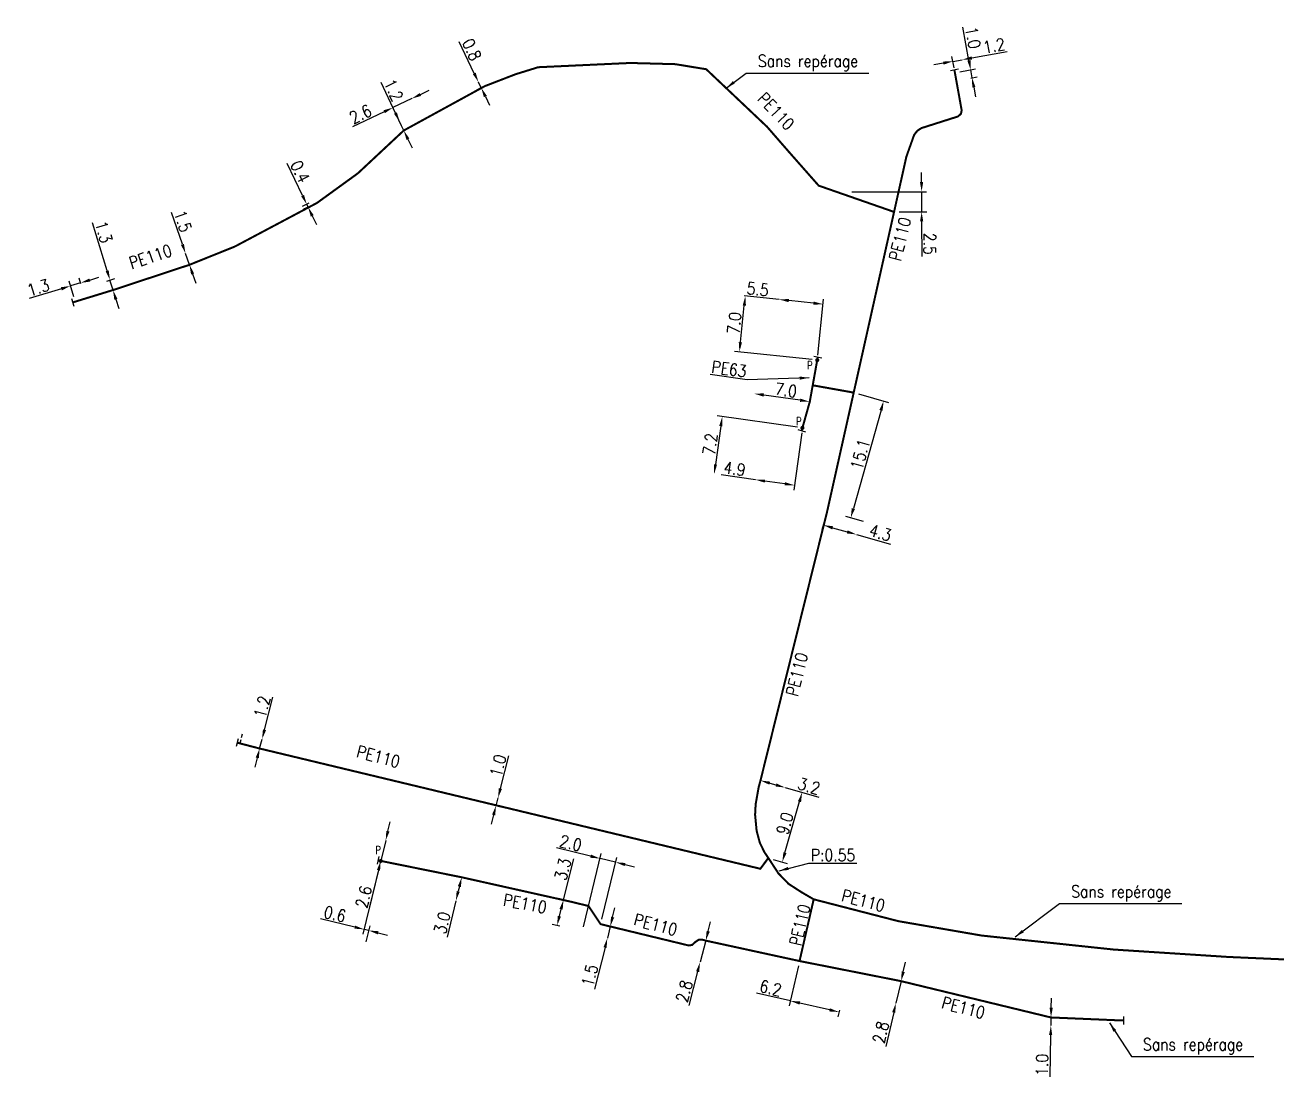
# Model space of a CAD drawing. Header units: millimetres. Extents: x 115427 to 116008, y 128996 to 129983.
# Drawn here: x 115427.3 to 115583, y 128995.7 to 129126.5 of the extents above; entities that cross this region are included whole.
import ezdxf
from ezdxf.enums import TextEntityAlignment as Align

# ---------------------------------------------------------------- set-up
doc = ezdxf.new("R2010")
doc.units = ezdxf.units.MM
doc.header["$PDMODE"] = 34
doc.linetypes.add('DASHED', pattern=[0.75, 0.5, -0.25])
doc.linetypes.add('L_25_PE', pattern=[2000, 1000, 1000])
doc.layers.get('0').update_dxf_attribs({"linetype": 'CONTINUOUS'})
doc.layers.get('Defpoints').update_dxf_attribs({"linetype": 'CONTINUOUS'})
for name, color, linetype in [('L_150', 1, 'CONTINUOUS'), ('L_300', 7, 'CONTINUOUS'), ('L_340', 7, 'CONTINUOUS')]:
    doc.layers.add(name, color=color, linetype=linetype)
doc.styles.add('G_ROMANS', font='ROMANS.SHX', dxfattribs={"width": 0.75})
doc.styles.get("Standard").update_dxf_attribs({"font": 'romans.shx', "width": 0.85})
doc.dimstyles.get("Standard").update_dxf_attribs({"dimtxt": 1.5, "dimasz": 1.2, "dimexe": 0.625, "dimexo": 0.625, "dimgap": 0.25, "dimtad": 1, "dimdec": 1, "dimzin": 0, "dimdsep": 46, "dimtxsty": 'Standard', "dimcen": -0.5, "dimadec": 0, "dimazin": 0, "dimtfac": 1, "dimtdec": 1, "dimtmove": 0, "dimatfit": 3, "dimfxl": 0, "dimtolj": 1, "dimtzin": 0, "dimarcsym": 0})

# ---------------------------------------------------------------- blocks, each defined once
blk = doc.blocks.new('*D0')
at = {"layer": 'Defpoints', "color": 0, "linetype": 'Continuous', "transparency": 16777216}
for p in [(115511.94, 129012.64), (115511.23, 129009.94), (115511.23, 129009.94)]:
    blk.add_point(p, dxfattribs=at)
at = {"layer": 'L_150', "color": 0, "linetype": 'Continuous', "lineweight": -2, "transparency": 16777216}
for p, q in [((115512.24, 129013.81), (115512.55, 129014.97)), ((115511.94, 129012.64), (115511.23, 129009.94)), ((115510.93, 129008.78), (115509.82, 129004.55))]:
    blk.add_line(p, q, dxfattribs=at)
at = {"layer": 'L_150', "color": 0, "linetype": 'Continuous', "transparency": 16777216}
for points in [[(115512.05, 129013.86), (115512.44, 129013.76), (115511.94, 129012.64)], [(115510.73, 129008.83), (115511.12, 129008.72), (115511.23, 129009.94)]]:
    blk.add_solid(points, dxfattribs=at)
at = {"layer": 'L_150', "color": 0, "linetype": 'Continuous', "transparency": 16777216, "insert": (115509.26, 129006.33), "char_height": 1.5, "attachment_point": 5, "rotation": 75.344}
blk.add_mtext('\\A1;2.8', dxfattribs=at)
blk = doc.blocks.new('*D1')
at = {"layer": 'Defpoints', "color": 0, "linetype": 'Continuous', "transparency": 16777216}
for p in [(115523.61, 129010.1), (115528.71, 129004.61), (115528.52, 129003.76)]:
    blk.add_point(p, dxfattribs=at)
at = {"layer": 'L_150', "color": 0, "linetype": 'Continuous', "lineweight": -2, "transparency": 16777216}
for p, q in [((115523.47, 129009.49), (115522.33, 129004.54)), ((115522.47, 129005.14), (115518.27, 129006.11)), ((115527.35, 129004.03), (115523.64, 129004.88)), ((115528.57, 129004), (115528.38, 129003.15))]:
    blk.add_line(p, q, dxfattribs=at)
at = {"layer": 'L_150', "color": 0, "linetype": 'Continuous', "transparency": 16777216}
for points in [[(115523.69, 129005.07), (115523.6, 129004.68), (115522.47, 129005.14)], [(115527.39, 129004.22), (115527.3, 129003.83), (115528.52, 129003.76)]]:
    blk.add_solid(points, dxfattribs=at)
at = {"layer": 'L_150', "color": 0, "linetype": 'Continuous', "transparency": 16777216, "insert": (115520.01, 129006.74), "char_height": 1.5, "attachment_point": 5, "rotation": 347.0677}
blk.add_mtext('\\A1;6.2', dxfattribs=at)
blk = doc.blocks.new('*D2')
at = {"layer": 'Defpoints', "color": 0, "linetype": 'Continuous', "transparency": 16777216}
for p in [(115536.24, 129007.6), (115535.6, 129004.87), (115535.6, 129004.87)]:
    blk.add_point(p, dxfattribs=at)
at = {"layer": 'L_150', "color": 0, "linetype": 'Continuous', "lineweight": -2, "transparency": 16777216}
for p, q in [((115536.51, 129008.77), (115536.78, 129009.94)), ((115536.24, 129007.6), (115535.6, 129004.87)), ((115535.33, 129003.71), (115534.33, 128999.45))]:
    blk.add_line(p, q, dxfattribs=at)
at = {"layer": 'L_150', "color": 0, "linetype": 'Continuous', "transparency": 16777216}
for points in [[(115536.32, 129008.81), (115536.71, 129008.72), (115536.24, 129007.6)], [(115535.13, 129003.75), (115535.52, 129003.66), (115535.6, 129004.87)]]:
    blk.add_solid(points, dxfattribs=at)
at = {"layer": 'L_150', "color": 0, "linetype": 'Continuous', "transparency": 16777216, "insert": (115533.72, 129001.22), "char_height": 1.5, "attachment_point": 5, "rotation": 76.8204}
blk.add_mtext('\\A1;2.8', dxfattribs=at)
blk = doc.blocks.new('*D3')
at = {"layer": 'Defpoints', "color": 0, "linetype": 'Continuous', "transparency": 16777216}
for p in [(115554.89, 129003.08), (115554.88, 129002.08), (115554.88, 129002.08)]:
    blk.add_point(p, dxfattribs=at)
at = {"layer": 'L_150', "color": 0, "linetype": 'Continuous', "lineweight": -2, "transparency": 16777216}
for p, q in [((115554.92, 129004.28), (115554.94, 129005.48)), ((115554.89, 129003.08), (115554.88, 129002.08)), ((115554.85, 129000.88), (115554.75, 128995.68))]:
    blk.add_line(p, q, dxfattribs=at)
at = {"layer": 'L_150', "color": 0, "linetype": 'Continuous', "transparency": 16777216}
for points in [[(115554.72, 129004.29), (115555.12, 129004.28), (115554.89, 129003.08)], [(115554.65, 129000.89), (115555.05, 129000.88), (115554.88, 129002.08)]]:
    blk.add_solid(points, dxfattribs=at)
at = {"layer": 'L_150', "color": 0, "linetype": 'Continuous', "transparency": 16777216, "insert": (115553.78, 128997.19), "char_height": 1.5, "attachment_point": 5, "rotation": 88.9189}
blk.add_mtext('\\A1;1.0', dxfattribs=at)
blk = doc.blocks.new('L_340_07')
at = {"color": 0, "linetype": 'Continuous', "const_width": 0.25, "flags": 128}
blk.add_lwpolyline([(0, 0), (0.35, 0)], dxfattribs=at)
at = {"color": 0, "linetype": 'Continuous', "flags": 128}
blk.add_lwpolyline([(0.35, -0.5), (0.35, 0.5)], dxfattribs=at)
at = {"color": 0, "linetype": 'Continuous', "width": 0.75, "flags": 3}
for tag, p in [('DEF_LEG', (0.72, -3.47)), ('DEF_COUP', (0.72, -5.97)), ('DEF_TYPE', (0.72, -8.47))]:
    blk.add_attdef(tag, text='', height=1.2, dxfattribs=at).set_placement(p, align=Align.MIDDLE)
blk = doc.blocks.new('*D5')
at = {"layer": 'Defpoints', "color": 0, "linetype": 'Continuous', "transparency": 16777216}
for p in [(115518.75, 129032.56), (115521.82, 129031.68), (115521.82, 129031.68)]:
    blk.add_point(p, dxfattribs=at)
at = {"layer": 'L_150', "color": 0, "linetype": 'Continuous', "lineweight": -2, "transparency": 16777216}
for p, q in [((115519.9, 129032.23), (115520.67, 129032.01)), ((115521.82, 129031.68), (115526.03, 129030.48))]:
    blk.add_line(p, q, dxfattribs=at)
at = {"layer": 'L_150', "color": 0, "linetype": 'Continuous', "transparency": 16777216}
for points in [[(115519.96, 129032.42), (115519.85, 129032.04), (115518.75, 129032.56)], [(115520.73, 129032.2), (115520.62, 129031.82), (115521.82, 129031.68)]]:
    blk.add_solid(points, dxfattribs=at)
at = {"layer": 'L_150', "color": 0, "linetype": 'Continuous', "transparency": 16777216, "insert": (115524.78, 129031.88), "char_height": 1.5, "attachment_point": 5, "rotation": 344.1132}
blk.add_mtext('\\A1;3.2', dxfattribs=at)
blk = doc.blocks.new('*D6')
at = {"layer": 'Defpoints', "color": 0, "linetype": 'Continuous', "transparency": 16777216}
for p in [(115523.93, 129031.08), (115523.93, 129031.08), (115519.73, 129022.92)]:
    blk.add_point(p, dxfattribs=at)
at = {"layer": 'L_150', "color": 0, "linetype": 'Continuous', "lineweight": -2, "transparency": 16777216}
for p, q in [((115521.8, 129023.58), (115523.6, 129029.93)), ((115520.33, 129022.75), (115522.07, 129022.25))]:
    blk.add_line(p, q, dxfattribs=at)
at = {"layer": 'L_150', "color": 0, "linetype": 'Continuous', "transparency": 16777216}
for points in [[(115523.41, 129029.98), (115523.8, 129029.87), (115523.93, 129031.08)], [(115521.6, 129023.63), (115521.99, 129023.53), (115521.47, 129022.43)]]:
    blk.add_solid(points, dxfattribs=at)
at = {"layer": 'L_150', "color": 0, "linetype": 'Continuous', "transparency": 16777216, "insert": (115521.79, 129027.21), "char_height": 1.5, "attachment_point": 5, "rotation": 74.1132}
blk.add_mtext('\\A1;9.0', dxfattribs=at)
blk = doc.blocks.new('*D7')
at = {"layer": 'Defpoints', "color": 0, "linetype": 'Continuous', "transparency": 16777216}
for p in [(115527.05, 129066.06), (115530.7, 129063.17), (115530.7, 129063.17)]:
    blk.add_point(p, dxfattribs=at)
at = {"layer": 'L_150', "color": 0, "linetype": 'Continuous', "lineweight": -2, "transparency": 16777216}
for p, q in [((115526.88, 129065.46), (115526.4, 129063.73)), ((115527.72, 129064.01), (115529.55, 129063.49)), ((115530.7, 129063.17), (115534.91, 129061.98))]:
    blk.add_line(p, q, dxfattribs=at)
at = {"layer": 'L_150', "color": 0, "linetype": 'Continuous', "transparency": 16777216}
for points in [[(115527.77, 129064.2), (115527.67, 129063.81), (115526.57, 129064.33)], [(115529.6, 129063.68), (115529.49, 129063.3), (115530.7, 129063.17)]]:
    blk.add_solid(points, dxfattribs=at)
at = {"layer": 'L_150', "color": 0, "linetype": 'Continuous', "transparency": 16777216, "insert": (115533.66, 129063.37), "char_height": 1.5, "attachment_point": 5, "rotation": 344.2736}
blk.add_mtext('\\A1;4.3', dxfattribs=at)
blk = doc.blocks.new('*D8')
at = {"layer": 'Defpoints', "color": 0, "linetype": 'Continuous', "transparency": 16777216}
for p in [(115530.35, 129080.82), (115529.98, 129065.24), (115532.17, 129064.62)]:
    blk.add_point(p, dxfattribs=at)
at = {"layer": 'L_150', "color": 0, "linetype": 'Continuous', "lineweight": -2, "transparency": 16777216}
for p, q in [((115530.95, 129080.65), (115534.67, 129079.6)), ((115533.75, 129078.62), (115530.31, 129066.39)), ((115531.57, 129064.79), (115529.38, 129065.41))]:
    blk.add_line(p, q, dxfattribs=at)
at = {"layer": 'L_150', "color": 0, "linetype": 'Continuous', "transparency": 16777216}
for points in [[(115533.55, 129078.67), (115533.94, 129078.56), (115534.07, 129079.77)], [(115530.11, 129066.45), (115530.5, 129066.34), (115529.98, 129065.24)]]:
    blk.add_solid(points, dxfattribs=at)
at = {"layer": 'L_150', "color": 0, "linetype": 'Continuous', "transparency": 16777216, "insert": (115531.17, 129073.15), "char_height": 1.5, "attachment_point": 5, "rotation": 74.2736}
blk.add_mtext('\\A1;15.1', dxfattribs=at)
blk = doc.blocks.new('*D9')
at = {"layer": 'Defpoints', "color": 0, "linetype": 'Continuous', "transparency": 16777216}
for p in [(115483.22, 129030.11), (115486.1, 129030.4), (115486.1, 129030.4)]:
    blk.add_point(p, dxfattribs=at)
at = {"layer": 'L_150', "color": 0, "linetype": 'Continuous', "lineweight": -2, "transparency": 16777216}
for p, q in [((115486.4, 129031.56), (115487.44, 129035.62)), ((115483.83, 129029.95), (115486.45, 129029.27)), ((115485.85, 129029.43), (115486.1, 129030.4)), ((115485.55, 129028.27), (115485.25, 129027.11))]:
    blk.add_line(p, q, dxfattribs=at)
at = {"layer": 'L_150', "color": 0, "linetype": 'Continuous', "transparency": 16777216}
for points in [[(115486.2, 129031.61), (115486.59, 129031.51), (115486.1, 129030.4)], [(115485.35, 129028.32), (115485.74, 129028.22), (115485.85, 129029.43)]]:
    blk.add_solid(points, dxfattribs=at)
at = {"layer": 'L_150', "color": 0, "linetype": 'Continuous', "transparency": 16777216, "insert": (115486.1, 129034.42), "char_height": 1.5, "attachment_point": 5, "rotation": 75.5398}
blk.add_mtext('\\A1;1.0', dxfattribs=at)
blk = doc.blocks.new('*D10')
at = {"layer": 'Defpoints', "color": 0, "linetype": 'Continuous', "transparency": 16777216}
for p in [(115456.74, 129037.71), (115456.74, 129037.71), (115456.44, 129036.54)]:
    blk.add_point(p, dxfattribs=at)
at = {"layer": 'L_150', "color": 0, "linetype": 'Continuous', "lineweight": -2, "transparency": 16777216}
for p, q in [((115457.04, 129038.87), (115458.09, 129042.92)), ((115456.44, 129036.54), (115456.74, 129037.71)), ((115456.15, 129035.38), (115455.85, 129034.22))]:
    blk.add_line(p, q, dxfattribs=at)
at = {"layer": 'L_150', "color": 0, "linetype": 'Continuous', "transparency": 16777216}
for points in [[(115456.85, 129038.92), (115457.24, 129038.82), (115456.74, 129037.71)], [(115455.95, 129035.43), (115456.34, 129035.33), (115456.44, 129036.54)]]:
    blk.add_solid(points, dxfattribs=at)
at = {"layer": 'L_150', "color": 0, "linetype": 'Continuous', "transparency": 16777216, "insert": (115456.75, 129041.73), "char_height": 1.5, "attachment_point": 5, "rotation": 75.5744}
blk.add_mtext('\\A1;1.2', dxfattribs=at)
blk = doc.blocks.new('*D11')
at = {"layer": 'Defpoints', "color": 0, "linetype": 'Continuous', "transparency": 16777216}
for p in [(115543.86, 129122.24), (115543.86, 129122.24), (115542.94, 129120.61)]:
    blk.add_point(p, dxfattribs=at)
at = {"layer": 'L_340', "color": 0, "linetype": 'Continuous', "lineweight": -2, "transparency": 16777216}
for p, q in [((115542.83, 129121.22), (115542.57, 129122.64)), ((115545.04, 129122.46), (115549.46, 129123.26)), ((115541.5, 129121.81), (115540.32, 129121.6)), ((115542.68, 129122.03), (115543.86, 129122.24))]:
    blk.add_line(p, q, dxfattribs=at)
at = {"layer": 'L_340', "color": 0, "linetype": 'Continuous', "transparency": 16777216}
for points in [[(115545.01, 129122.65), (115545.08, 129122.26), (115543.86, 129122.24)], [(115541.46, 129122.01), (115541.54, 129121.62), (115542.68, 129122.03)]]:
    blk.add_solid(points, dxfattribs=at)
at = {"layer": 'L_340', "color": 0, "linetype": 'Continuous', "transparency": 16777216, "insert": (115547.81, 129123.98), "char_height": 1.5, "attachment_point": 5, "rotation": 10.2886}
blk.add_mtext('\\A1;1.2', dxfattribs=at)
blk = doc.blocks.new('*D12')
at = {"layer": 'Defpoints', "color": 0, "linetype": 'Continuous', "transparency": 16777216}
for p in [(115542.94, 129120.61), (115544.3, 129119.84), (115545.08, 129119.98)]:
    blk.add_point(p, dxfattribs=at)
at = {"layer": 'L_340', "color": 0, "linetype": 'Continuous', "lineweight": -2, "transparency": 16777216}
for p, q in [((115544.68, 129122.15), (115543.94, 129126.27)), ((115543.55, 129120.72), (115545.51, 129121.08)), ((115545.08, 129119.98), (115544.9, 129120.97)), ((115544.91, 129119.95), (115545.69, 129120.09)), ((115545.29, 129118.8), (115545.51, 129117.62))]:
    blk.add_line(p, q, dxfattribs=at)
at = {"layer": 'L_340', "color": 0, "linetype": 'Continuous', "transparency": 16777216}
for points in [[(115544.88, 129122.18), (115544.49, 129122.11), (115544.9, 129120.97)], [(115545.49, 129118.84), (115545.09, 129118.77), (115545.08, 129119.98)]]:
    blk.add_solid(points, dxfattribs=at)
at = {"layer": 'L_340', "color": 0, "linetype": 'Continuous', "transparency": 16777216, "insert": (115545.19, 129124.98), "char_height": 1.5, "attachment_point": 5, "rotation": 280.2886}
blk.add_mtext('\\A1;1.0', dxfattribs=at)
blk = doc.blocks.new('*D13')
at = {"layer": 'Defpoints', "color": 0, "linetype": 'Continuous', "transparency": 16777216}
for p in [(115523.97, 129076.43), (115512.99, 129070.7), (115512.99, 129070.7)]:
    blk.add_point(p, dxfattribs=at)
at = {"layer": 'L_340', "color": 0, "linetype": 'Continuous', "lineweight": -2, "transparency": 16777216}
for p, q in [((115523.35, 129076.52), (115513.37, 129077.92)), ((115513.82, 129076.64), (115513.15, 129071.89))]:
    blk.add_line(p, q, dxfattribs=at)
at = {"layer": 'L_340', "color": 0, "linetype": 'Continuous', "transparency": 16777216}
for points in [[(115513.62, 129076.67), (115514.02, 129076.62), (115513.99, 129077.83)], [(115512.96, 129071.92), (115513.35, 129071.86), (115512.99, 129070.7)]]:
    blk.add_solid(points, dxfattribs=at)
at = {"layer": 'L_340', "color": 0, "linetype": 'Continuous', "transparency": 16777216, "insert": (115512.5, 129074.41), "char_height": 1.5, "attachment_point": 5, "rotation": 82.0214}
blk.add_mtext('\\A1;7.2', dxfattribs=at)
blk = doc.blocks.new('*D14')
at = {"layer": 'Defpoints', "color": 0, "linetype": 'Continuous', "transparency": 16777216}
for p in [(115516.87, 129092.85), (115516.87, 129092.85), (115525.81, 129084.86)]:
    blk.add_point(p, dxfattribs=at)
at = {"layer": 'L_340', "color": 0, "linetype": 'Continuous', "lineweight": -2, "transparency": 16777216}
for p, q in [((115516.25, 129087.08), (115516.74, 129091.65)), ((115525.19, 129084.92), (115515.5, 129085.95))]:
    blk.add_line(p, q, dxfattribs=at)
at = {"layer": 'L_340', "color": 0, "linetype": 'Continuous', "transparency": 16777216}
for points in [[(115516.54, 129091.67), (115516.94, 129091.63), (115516.87, 129092.85)], [(115516.05, 129087.1), (115516.45, 129087.06), (115516.13, 129085.89)]]:
    blk.add_solid(points, dxfattribs=at)
at = {"layer": 'L_340', "color": 0, "linetype": 'Continuous', "transparency": 16777216, "insert": (115515.5, 129089.47), "char_height": 1.5, "attachment_point": 5, "rotation": 83.933}
blk.add_mtext('\\A1;7.0', dxfattribs=at)
blk = doc.blocks.new('*D15')
at = {"layer": 'Defpoints', "color": 0, "linetype": 'Continuous', "transparency": 16777216}
for p in [(115517.96, 129080.69), (115517.96, 129080.69), (115524.88, 129079.67)]:
    blk.add_point(p, dxfattribs=at)
at = {"layer": 'L_150', "color": 0, "linetype": 'Continuous', "lineweight": -2, "transparency": 16777216}
for p, q in [((115523.7, 129079.86), (115519.15, 129080.52)), ((115524.97, 129080.29), (115524.97, 129080.31))]:
    blk.add_line(p, q, dxfattribs=at)
at = {"layer": 'L_150', "color": 0, "linetype": 'Continuous', "transparency": 16777216}
for points in [[(115519.17, 129080.72), (115519.12, 129080.32), (115517.96, 129080.69)], [(115523.73, 129080.06), (115523.67, 129079.67), (115524.89, 129079.69)]]:
    blk.add_solid(points, dxfattribs=at)
at = {"layer": 'L_150', "color": 0, "linetype": 'Continuous', "transparency": 16777216, "insert": (115521.92, 129081.13), "char_height": 1.5, "attachment_point": 5, "rotation": 351.7766}
blk.add_mtext('\\A1;7.0', dxfattribs=at)
blk = doc.blocks.new('*D16')
at = {"layer": 'Defpoints', "color": 0, "linetype": 'Continuous', "transparency": 16777216}
for p in [(115523.97, 129076.43), (115518.12, 129069.98), (115518.12, 129069.98)]:
    blk.add_point(p, dxfattribs=at)
at = {"layer": 'L_340', "color": 0, "linetype": 'Continuous', "lineweight": -2, "transparency": 16777216}
for p, q in [((115523.88, 129075.81), (115522.88, 129068.68)), ((115518.12, 129069.98), (115513.85, 129070.58)), ((115521.78, 129069.47), (115519.3, 129069.82))]:
    blk.add_line(p, q, dxfattribs=at)
at = {"layer": 'L_340', "color": 0, "linetype": 'Continuous', "transparency": 16777216}
for points in [[(115519.33, 129070.01), (115519.28, 129069.62), (115518.12, 129069.98)], [(115521.81, 129069.67), (115521.75, 129069.27), (115522.97, 129069.3)]]:
    blk.add_solid(points, dxfattribs=at)
at = {"layer": 'L_340', "color": 0, "linetype": 'Continuous', "transparency": 16777216, "insert": (115515.53, 129071.35), "char_height": 1.5, "attachment_point": 5, "rotation": 352.0214}
blk.add_mtext('\\A1;4.9', dxfattribs=at)
blk = doc.blocks.new('*D17')
at = {"layer": 'Defpoints', "color": 0, "linetype": 'Continuous', "transparency": 16777216}
for p in [(115521.08, 129092.4), (115521.08, 129092.4), (115525.81, 129084.86)]:
    blk.add_point(p, dxfattribs=at)
at = {"layer": 'L_340', "color": 0, "linetype": 'Continuous', "lineweight": -2, "transparency": 16777216}
for p, q in [((115521.08, 129092.4), (115516.73, 129092.86)), ((115525.35, 129091.94), (115522.27, 129092.27)), ((115525.87, 129085.48), (115526.61, 129092.44))]:
    blk.add_line(p, q, dxfattribs=at)
at = {"layer": 'L_340', "color": 0, "linetype": 'Continuous', "transparency": 16777216}
for points in [[(115522.29, 129092.47), (115522.25, 129092.07), (115521.08, 129092.4)], [(115525.38, 129092.14), (115525.33, 129091.75), (115526.55, 129091.82)]]:
    blk.add_solid(points, dxfattribs=at)
at = {"layer": 'L_340', "color": 0, "linetype": 'Continuous', "transparency": 16777216, "insert": (115518.41, 129093.69), "char_height": 1.5, "attachment_point": 5, "rotation": 353.933}
blk.add_mtext('\\A1;5.5', dxfattribs=at)
blk = doc.blocks.new('L_300_12')
at = {"color": 0, "linetype": 'Continuous', "const_width": 0.248, "flags": 128}
blk.add_lwpolyline([(-0.13, 0, 1), (0.13, 0, 1)], format="xyb", close=True, dxfattribs=at)
at = {"linetype": 'Continuous', "style": 'G_ROMANS', "width": 0.75}
blk.add_attdef('P', text='', height=1, dxfattribs=at).set_placement((0, 1.33), align=Align.MIDDLE_CENTER)
at = {"color": 0, "linetype": 'Continuous', "width": 0.75, "flags": 3}
for tag, p in [('DEF_LEG', (0, -5)), ('DEF_COUP', (0, -7.5)), ('DEF_TYPE', (0, -10))]:
    blk.add_attdef(tag, text='', height=1.2, dxfattribs=at).set_placement(p, align=Align.MIDDLE)
blk = doc.blocks.new('*D19')
at = {"layer": 'Defpoints', "color": 0, "linetype": 'Continuous', "transparency": 16777216}
for p in [(115529.49, 129105.79), (115538.8, 129105.81), (115535.37, 129103.3)]:
    blk.add_point(p, dxfattribs=at)
at = {"layer": 'L_150', "color": 0, "linetype": 'Continuous', "lineweight": -2, "transparency": 16777216}
for p, q in [((115538.79, 129107.01), (115538.79, 129108.21)), ((115530.12, 129105.79), (115539.42, 129105.81)), ((115538.8, 129105.81), (115538.8, 129103.31)), ((115536, 129103.3), (115539.43, 129103.31)), ((115538.8, 129102.11), (115538.81, 129097.74))]:
    blk.add_line(p, q, dxfattribs=at)
at = {"layer": 'L_150', "color": 0, "linetype": 'Continuous', "transparency": 16777216}
for points in [[(115538.99, 129107.01), (115538.59, 129107.01), (115538.8, 129105.81)], [(115539, 129102.11), (115538.6, 129102.11), (115538.8, 129103.31)]]:
    blk.add_solid(points, dxfattribs=at)
at = {"layer": 'L_150', "color": 0, "linetype": 'Continuous', "transparency": 16777216, "insert": (115539.81, 129099.33), "char_height": 1.5, "attachment_point": 5, "rotation": 270.1262}
blk.add_mtext('\\A1;2.5', dxfattribs=at)
blk = doc.blocks.new('*D20')
at = {"layer": 'Defpoints', "color": 0, "linetype": 'Continuous', "transparency": 16777216}
for p in [(115483.66, 129119.46), (115483.66, 129119.46), (115484.46, 129118.95)]:
    blk.add_point(p, dxfattribs=at)
at = {"layer": 'L_150', "color": 0, "linetype": 'Continuous', "lineweight": -2, "transparency": 16777216}
for p, q in [((115483.14, 129120.54), (115481.25, 129124.48)), ((115483.89, 129118.68), (115483.44, 129118.46)), ((115484.01, 129118.73), (115483.66, 129119.46)), ((115484.53, 129117.65), (115485.04, 129116.57))]:
    blk.add_line(p, q, dxfattribs=at)
at = {"layer": 'L_150', "color": 0, "linetype": 'Continuous', "transparency": 16777216}
for points in [[(115483.32, 129120.62), (115482.96, 129120.45), (115483.66, 129119.46)], [(115484.71, 129117.74), (115484.34, 129117.57), (115484.01, 129118.73)]]:
    blk.add_solid(points, dxfattribs=at)
at = {"layer": 'L_150', "color": 0, "linetype": 'Continuous', "transparency": 16777216, "insert": (115482.84, 129123.48), "char_height": 1.5, "attachment_point": 5, "rotation": 295.6134}
blk.add_mtext('\\A1;0.8', dxfattribs=at)
blk = doc.blocks.new('*D21')
at = {"layer": 'Defpoints', "color": 0, "linetype": 'Continuous', "transparency": 16777216}
for p in [(115475.36, 129117.4), (115475.36, 129117.4), (115474.37, 129113.43)]:
    blk.add_point(p, dxfattribs=at)
at = {"layer": 'L_150', "color": 0, "linetype": 'Continuous', "lineweight": -2, "transparency": 16777216}
for p, q in [((115476.45, 129117.91), (115477.53, 129118.43)), ((115474.1, 129114), (115472.75, 129116.84)), ((115475.36, 129117.4), (115473.02, 129116.28)), ((115471.93, 129115.76), (115467.99, 129113.88))]:
    blk.add_line(p, q, dxfattribs=at)
at = {"layer": 'L_150', "color": 0, "linetype": 'Continuous', "transparency": 16777216}
for points in [[(115476.36, 129118.09), (115476.53, 129117.73), (115475.36, 129117.4)], [(115471.85, 129115.94), (115472.02, 129115.58), (115473.02, 129116.28)]]:
    blk.add_solid(points, dxfattribs=at)
at = {"layer": 'L_150', "color": 0, "linetype": 'Continuous', "transparency": 16777216, "insert": (115468.99, 129115.47), "char_height": 1.5, "attachment_point": 5, "rotation": 25.4563}
blk.add_mtext('\\A1;2.6', dxfattribs=at)
blk = doc.blocks.new('*D22')
at = {"layer": 'Defpoints', "color": 0, "linetype": 'Continuous', "transparency": 16777216}
for p in [(115473.86, 129114.51), (115473.86, 129114.51), (115474.37, 129113.43)]:
    blk.add_point(p, dxfattribs=at)
at = {"layer": 'L_150', "color": 0, "linetype": 'Continuous', "lineweight": -2, "transparency": 16777216}
for p, q in [((115473.34, 129115.6), (115471.54, 129119.38)), ((115474.37, 129113.43), (115473.86, 129114.51)), ((115474.89, 129112.35), (115475.4, 129111.26))]:
    blk.add_line(p, q, dxfattribs=at)
at = {"layer": 'L_150', "color": 0, "linetype": 'Continuous', "transparency": 16777216}
for points in [[(115473.52, 129115.68), (115473.16, 129115.51), (115473.86, 129114.51)], [(115475.07, 129112.43), (115474.71, 129112.26), (115474.37, 129113.43)]]:
    blk.add_solid(points, dxfattribs=at)
at = {"layer": 'L_150', "color": 0, "linetype": 'Continuous', "transparency": 16777216, "insert": (115473.09, 129118.46), "char_height": 1.5, "attachment_point": 5, "rotation": 295.4563}
blk.add_mtext('\\A1;1.2', dxfattribs=at)
blk = doc.blocks.new('*D23')
at = {"layer": 'Defpoints', "color": 0, "linetype": 'Continuous', "transparency": 16777216}
for p in [(115462.29, 129104.26), (115463.14, 129104.66), (115463.58, 129104.42)]:
    blk.add_point(p, dxfattribs=at)
at = {"layer": 'L_150', "color": 0, "linetype": 'Continuous', "lineweight": -2, "transparency": 16777216}
for p, q in [((115461.78, 129105.34), (115459.88, 129109.34)), ((115462.58, 129104.39), (115461.73, 129103.99)), ((115463.01, 129104.15), (115461.9, 129103.63)), ((115462.47, 129103.89), (115462.29, 129104.26)), ((115462.98, 129102.81), (115463.5, 129101.73))]:
    blk.add_line(p, q, dxfattribs=at)
at = {"layer": 'L_150', "color": 0, "linetype": 'Continuous', "transparency": 16777216}
for points in [[(115461.96, 129105.43), (115461.6, 129105.25), (115462.29, 129104.26)], [(115463.16, 129102.9), (115462.8, 129102.72), (115462.47, 129103.89)]]:
    blk.add_solid(points, dxfattribs=at)
at = {"layer": 'L_150', "color": 0, "linetype": 'Continuous', "transparency": 16777216, "insert": (115461.47, 129108.31), "char_height": 1.5, "attachment_point": 5, "rotation": 295.4056}
blk.add_mtext('\\A1;0.4', dxfattribs=at)
blk = doc.blocks.new('*D24')
at = {"layer": 'Defpoints', "color": 0, "linetype": 'Continuous', "transparency": 16777216}
for p in [(115447.22, 129098.13), (115447.22, 129098.13), (115447.71, 129096.72)]:
    blk.add_point(p, dxfattribs=at)
at = {"layer": 'L_150', "color": 0, "linetype": 'Continuous', "lineweight": -2, "transparency": 16777216}
for p, q in [((115446.83, 129099.27), (115445.46, 129103.23)), ((115447.71, 129096.72), (115447.22, 129098.13)), ((115448.1, 129095.58), (115448.49, 129094.45))]:
    blk.add_line(p, q, dxfattribs=at)
at = {"layer": 'L_150', "color": 0, "linetype": 'Continuous', "transparency": 16777216}
for points in [[(115447.02, 129099.33), (115446.64, 129099.2), (115447.22, 129098.13)], [(115448.29, 129095.65), (115447.91, 129095.52), (115447.71, 129096.72)]]:
    blk.add_solid(points, dxfattribs=at)
at = {"layer": 'L_150', "color": 0, "linetype": 'Continuous', "transparency": 16777216, "insert": (115446.89, 129102.14), "char_height": 1.5, "attachment_point": 5, "rotation": 289.052}
blk.add_mtext('\\A1;1.5', dxfattribs=at)
blk = doc.blocks.new('*D25')
at = {"layer": 'Defpoints', "color": 0, "linetype": 'Continuous', "transparency": 16777216}
for p in [(115434.16, 129094.47), (115434.37, 129093.77), (115433.51, 129092.14)]:
    blk.add_point(p, dxfattribs=at)
at = {"layer": 'L_340', "color": 0, "linetype": 'Continuous', "lineweight": -2, "transparency": 16777216}
for p, q in [((115433.33, 129092.74), (115432.73, 129094.68)), ((115434.19, 129094.36), (115433.97, 129095.07)), ((115435.3, 129094.82), (115436.45, 129095.17)), ((115431.77, 129093.73), (115427.76, 129092.51)), ((115434.16, 129094.47), (115432.91, 129094.09))]:
    blk.add_line(p, q, dxfattribs=at)
at = {"layer": 'L_340', "color": 0, "linetype": 'Continuous', "transparency": 16777216}
for points in [[(115435.25, 129095.01), (115435.36, 129094.63), (115434.16, 129094.47)], [(115431.71, 129093.93), (115431.83, 129093.54), (115432.91, 129094.09)]]:
    blk.add_solid(points, dxfattribs=at)
at = {"layer": 'L_340', "color": 0, "linetype": 'Continuous', "transparency": 16777216, "insert": (115428.9, 129093.9), "char_height": 1.5, "attachment_point": 5, "rotation": 17.0571}
blk.add_mtext('\\A1;1.3', dxfattribs=at)
blk = doc.blocks.new('*D26')
at = {"layer": 'Defpoints', "color": 0, "linetype": 'Continuous', "transparency": 16777216}
for p in [(115437.82, 129094.82), (115436.82, 129094.52), (115438.2, 129093.58)]:
    blk.add_point(p, dxfattribs=at)
at = {"layer": 'L_150', "color": 0, "linetype": 'Continuous', "lineweight": -2, "transparency": 16777216}
for p, q in [((115437.47, 129095.97), (115435.64, 129101.93)), ((115437.42, 129094.7), (115438.42, 129095.01)), ((115438.2, 129093.58), (115437.82, 129094.82)), ((115438.55, 129092.43), (115438.91, 129091.29))]:
    blk.add_line(p, q, dxfattribs=at)
at = {"layer": 'L_150', "color": 0, "linetype": 'Continuous', "transparency": 16777216}
for points in [[(115437.66, 129096.03), (115437.28, 129095.91), (115437.82, 129094.82)], [(115438.74, 129092.49), (115438.36, 129092.37), (115438.2, 129093.58)]]:
    blk.add_solid(points, dxfattribs=at)
at = {"layer": 'L_150', "color": 0, "linetype": 'Continuous', "transparency": 16777216, "insert": (115437.03, 129100.8), "char_height": 1.5, "attachment_point": 5, "rotation": 287.0571}
blk.add_mtext('\\A1;1.3', dxfattribs=at)
blk = doc.blocks.new('*D97')
at = {"layer": 'Defpoints', "color": 0, "linetype": 'Continuous', "transparency": 16777216}
for p in [(115471.5, 129022.56), (115470.02, 129013.9), (115469.54, 129011.89)]:
    blk.add_point(p, dxfattribs=at)
at = {"layer": 'L_340', "color": 0, "linetype": 'Continuous', "lineweight": -2, "transparency": 16777216}
for p, q in [((115471.36, 129021.95), (115469.29, 129013.43)), ((115468.27, 129014.32), (115464.03, 129015.35)), ((115470.02, 129013.9), (115469.44, 129014.04)), ((115469.69, 129012.5), (115470.17, 129014.5)), ((115471.19, 129013.61), (115472.36, 129013.33))]:
    blk.add_line(p, q, dxfattribs=at)
at = {"layer": 'L_340', "color": 0, "linetype": 'Continuous', "transparency": 16777216}
for points in [[(115468.32, 129014.51), (115468.23, 129014.13), (115469.44, 129014.04)], [(115471.24, 129013.81), (115471.14, 129013.42), (115470.02, 129013.9)]]:
    blk.add_solid(points, dxfattribs=at)
at = {"layer": 'L_340', "color": 0, "linetype": 'Continuous', "transparency": 16777216, "insert": (115465.8, 129015.95), "char_height": 1.5, "attachment_point": 5, "rotation": 346.3881}
blk.add_mtext('\\A1;0.6', dxfattribs=at)
blk = doc.blocks.new('*D98')
at = {"layer": 'Defpoints', "color": 0, "linetype": 'Continuous', "transparency": 16777216}
for p in [(115472.12, 129025.09), (115472.12, 129025.09), (115471.5, 129022.56)]:
    blk.add_point(p, dxfattribs=at)
at = {"layer": 'L_340', "color": 0, "linetype": 'Continuous', "lineweight": -2, "transparency": 16777216}
for p, q in [((115472.4, 129026.25), (115472.68, 129027.42)), ((115472.12, 129025.09), (115471.5, 129022.56)), ((115471.22, 129021.39), (115469.99, 129016.3))]:
    blk.add_line(p, q, dxfattribs=at)
at = {"layer": 'L_340', "color": 0, "linetype": 'Continuous', "transparency": 16777216}
for points in [[(115472.2, 129026.3), (115472.59, 129026.21), (115472.12, 129025.09)], [(115471.03, 129021.44), (115471.42, 129021.35), (115471.5, 129022.56)]]:
    blk.add_solid(points, dxfattribs=at)
at = {"layer": 'L_340', "color": 0, "linetype": 'Continuous', "transparency": 16777216, "insert": (115469.39, 129018.08), "char_height": 1.5, "attachment_point": 5, "rotation": 76.3881}
blk.add_mtext('\\A1;2.6', dxfattribs=at)
blk = doc.blocks.new('*D99')
at = {"layer": 'Defpoints', "color": 0, "linetype": 'Continuous', "transparency": 16777216}
for p in [(115481.58, 129020.52), (115480.86, 129017.61), (115480.86, 129017.61)]:
    blk.add_point(p, dxfattribs=at)
at = {"layer": 'L_150', "color": 0, "linetype": 'Continuous', "lineweight": -2, "transparency": 16777216}
for p, q in [((115481.29, 129019.36), (115481.15, 129018.78)), ((115480.86, 129017.61), (115479.75, 129013.07))]:
    blk.add_line(p, q, dxfattribs=at)
at = {"layer": 'L_150', "color": 0, "linetype": 'Continuous', "transparency": 16777216}
for points in [[(115481.1, 129019.41), (115481.48, 129019.31), (115481.58, 129020.52)], [(115480.95, 129018.82), (115481.34, 129018.73), (115480.86, 129017.61)]]:
    blk.add_solid(points, dxfattribs=at)
at = {"layer": 'L_150', "color": 0, "linetype": 'Continuous', "transparency": 16777216, "insert": (115479.16, 129014.85), "char_height": 1.5, "attachment_point": 5, "rotation": 76.239}
blk.add_mtext('\\A1;3.0', dxfattribs=at)
blk = doc.blocks.new('*D100')
at = {"layer": 'Defpoints', "color": 0, "linetype": 'Continuous', "transparency": 16777216}
for p in [(115495.21, 129017.47), (115493.44, 129014.51), (115494.41, 129014.27)]:
    blk.add_point(p, dxfattribs=at)
at = {"layer": 'L_150', "color": 0, "linetype": 'Continuous', "lineweight": -2, "transparency": 16777216}
for p, q in [((115494.24, 129017.71), (115495.51, 129022.81)), ((115494.6, 129017.62), (115493.63, 129017.87)), ((115493.73, 129015.68), (115493.95, 129016.55)), ((115493.8, 129014.42), (115492.83, 129014.66))]:
    blk.add_line(p, q, dxfattribs=at)
at = {"layer": 'L_150', "color": 0, "linetype": 'Continuous', "transparency": 16777216}
for points in [[(115493.75, 129016.6), (115494.14, 129016.5), (115494.24, 129017.71)], [(115493.54, 129015.73), (115493.92, 129015.63), (115493.44, 129014.51)]]:
    blk.add_solid(points, dxfattribs=at)
at = {"layer": 'L_150', "color": 0, "linetype": 'Continuous', "transparency": 16777216, "insert": (115494.16, 129021.52), "char_height": 1.5, "attachment_point": 5, "rotation": 75.9752}
blk.add_mtext('\\A1;3.3', dxfattribs=at)
blk = doc.blocks.new('*D101')
at = {"layer": 'Defpoints', "color": 0, "linetype": 'Continuous', "transparency": 16777216}
for p in [(115498.79, 129022.86), (115496.57, 129013.73), (115498.86, 129014.69)]:
    blk.add_point(p, dxfattribs=at)
at = {"layer": 'L_150', "color": 0, "linetype": 'Continuous', "lineweight": -2, "transparency": 16777216}
for p, q in [((115497.62, 129023.15), (115493.37, 129024.18)), ((115496.72, 129014.34), (115498.93, 129023.47)), ((115499.01, 129015.3), (115500.88, 129023)), ((115500.73, 129022.39), (115498.79, 129022.86)), ((115501.9, 129022.11), (115503.06, 129021.82))]:
    blk.add_line(p, q, dxfattribs=at)
at = {"layer": 'L_150', "color": 0, "linetype": 'Continuous', "transparency": 16777216}
for points in [[(115497.67, 129023.34), (115497.57, 129022.95), (115498.79, 129022.86)], [(115501.94, 129022.3), (115501.85, 129021.91), (115500.73, 129022.39)]]:
    blk.add_solid(points, dxfattribs=at)
at = {"layer": 'L_150', "color": 0, "linetype": 'Continuous', "transparency": 16777216, "insert": (115495.15, 129024.77), "char_height": 1.5, "attachment_point": 5, "rotation": 346.3616}
blk.add_mtext('\\A1;2.0', dxfattribs=at)
blk = doc.blocks.new('*D102')
at = {"layer": 'Defpoints', "color": 0, "linetype": 'Continuous', "transparency": 16777216}
for p in [(115500.06, 129014.4), (115499.7, 129012.95), (115499.7, 129012.95)]:
    blk.add_point(p, dxfattribs=at)
at = {"layer": 'L_150', "color": 0, "linetype": 'Continuous', "lineweight": -2, "transparency": 16777216}
for p, q in [((115500.36, 129015.57), (115500.65, 129016.73)), ((115500.06, 129014.4), (115499.7, 129012.95)), ((115499.41, 129011.78), (115498.12, 129006.62))]:
    blk.add_line(p, q, dxfattribs=at)
at = {"layer": 'L_150', "color": 0, "linetype": 'Continuous', "transparency": 16777216}
for points in [[(115500.16, 129015.62), (115500.55, 129015.52), (115500.06, 129014.4)], [(115499.22, 129011.83), (115499.6, 129011.74), (115499.7, 129012.95)]]:
    blk.add_solid(points, dxfattribs=at)
at = {"layer": 'L_150', "color": 0, "linetype": 'Continuous', "transparency": 16777216, "insert": (115497.51, 129008.31), "char_height": 1.5, "attachment_point": 5, "rotation": 75.9752}
blk.add_mtext('\\A1;1.5', dxfattribs=at)

msp = doc.modelspace()

# ---------------------------------------------------------------- linework, layer by layer
at = {"layer": 'L_150', "linetype": 'L_25_PE', "const_width": 0.25, "flags": 128}
for points in [[(115433.51, 129092.14), (115438.2, 129093.58), (115447.71, 129096.72), (115453.35, 129098.99), (115463.58, 129104.42), (115468.67, 129108.11), (115474.37, 129113.43), (115484.46, 129118.95), (115488.26, 129120.42), (115491.09, 129121.3), (115502.55, 129121.83), (115508.16, 129121.68), (115512, 129121.05), (115519.57, 129113.89), (115522.26, 129110.8), (115525.99, 129106.57), (115535.37, 129103.3)], [(115525.37, 129017.78), (115523.86, 129018.66), (115522.25, 129019.7), (115520.99, 129020.99), (115519.73, 129022.92), (115519.24, 129023.64), (115518.66, 129024.84), (115518.27, 129026.31), (115518.08, 129028.29), (115518.15, 129029.61), (115518.52, 129031.71), (115518.75, 129032.56), (115527.05, 129066.06), (115535.37, 129103.3), (115536.9, 129110.17), (115537.87, 129112.89), (115538.27, 129113.4), (115538.78, 129113.73), (115543.31, 129115.17), (115543.69, 129115.5), (115543.78, 129115.95), (115542.94, 129120.61)], [(115525.81, 129084.86), (115524.88, 129079.67), (115523.97, 129076.43)], [(115530.35, 129080.82), (115525.25, 129081.73)], [(115523.61, 129010.1), (115525.37, 129017.78), (115525.37, 129017.78), (115535.91, 129015.06), (115546.28, 129013.27), (115562.7, 129011.53), (115576.93, 129010.61), (115589.18, 129010.07), (115589.18, 129010.07), (115589.18, 129010.07), (115627.64, 129009.95), (115627.64, 129009.95), (115639.38, 129009.99), (115639.38, 129009.99), (115651.82, 129010.49), (115661.76, 129011.18), (115680.73, 129012.34), (115694.81, 129013.23), (115722.17, 129014.32), (115771.56, 129018.62), (115780.83, 129019.79), (115871.36, 129036.37), (115871.36, 129036.37), (115871.36, 129036.37), (115927.44, 129044.33), (115932.79, 129045.4)], [(115519.73, 129022.92), (115518.73, 129021.58), (115483.22, 129030.11), (115483.22, 129030.11), (115456.44, 129036.54), (115453.98, 129037.18)]]:
    msp.add_lwpolyline(points, dxfattribs=at)
at = {"layer": 'L_150', "linetype": 'L_25_PE', "flags": 128}
msp.add_lwpolyline([(115471.5, 129022.56, 0.25, 0.25, 0), (115481.58, 129020.52, 0.25, 0.25, 0), (115495.21, 129017.47, 0.25, 0.25, 0), (115497.35, 129016.95, 0.25, 0.25, 0), (115498.86, 129014.69, 0.25, 0.25, 0), (115500.06, 129014.4, 0.25, 0.25, 0), (115500.06, 129014.4, 0.25, 0.25, 0), (115509.84, 129012.03, 0.25, 0.25, 0), (115510.25, 129012.11, 0.25, 0.25, 0), (115510.62, 129012.45, 0.25, 0.25, 0), (115511.09, 129012.77, 0.25, 0.25, 0), (115511.47, 129012.77, 0.25, 0.25, 0), (115511.94, 129012.64, 0.25, 0.25, 0), (115523.61, 129010.1, 0.25, 0.25, 0), (115536.24, 129007.6, 0.25, 0.25, 0), (115554.89, 129003.08, 0.25, 0.25, 0), (115563.61, 129002.71, 0, 0, 0)], format="xyseb", dxfattribs=at)
at = {"layer": 'L_340', "color": 7, "linetype": 'DASHED', "flags": 128}
msp.add_lwpolyline([(115454.28, 129038.34), (115453.98, 129037.18)], dxfattribs=at)

# ---------------------------------------------------------------- block references
at = {"layer": 'L_300'}
ref = msp.add_blockref('L_300_12', (115525.81, 129084.86), dxfattribs=dict(at, rotation=74.22606949204254))
ref.add_attrib('P', 'P', dxfattribs={"layer": '0', "linetype": 'Continuous', "height": 1, "style": 'G_ROMANS', "width": 0.75}).set_placement((115524.9, 129084.22), align=Align.MIDDLE_CENTER)
ref = msp.add_blockref('L_300_12', (115523.97, 129076.43), dxfattribs=dict(at, rotation=74.22606949204254))
ref.add_attrib('P', 'P', dxfattribs={"layer": '0', "linetype": 'Continuous', "height": 1, "style": 'G_ROMANS', "width": 0.75}).set_placement((115523.51, 129077.25), align=Align.MIDDLE_CENTER)
ref = msp.add_blockref('L_300_12', (115471.5, 129022.56), dxfattribs=dict(at, rotation=348.5758790717543))
ref.add_attrib('P', 'P', dxfattribs={"layer": '0', "linetype": 'Continuous', "height": 1, "style": 'G_ROMANS', "width": 0.75}).set_placement((115471.19, 129023.9), align=Align.MIDDLE_CENTER)
at = {"layer": 'L_340'}
for p, rotation in [((115542.94, 129120.61), 100.2886406130328), ((115433.51, 129092.14), 197.0570984986153), ((115525.81, 129084.86), 79.8559872763073), ((115523.97, 129076.43), 254.2260694921366), ((115453.98, 129037.18), 165.5744211152649), ((115471.5, 129022.56), 168.5758790691956)]:
    msp.add_blockref('L_340_07', p, dxfattribs=dict(at, rotation=rotation))
msp.add_blockref('L_340_07', (115563.61, 129002.71), dxfattribs=at)

# ---------------------------------------------------------------- texts
at = {"layer": 'L_150', "linetype": 'Continuous'}
for rotation, width, p in [(313.5175, 0.85, (115518.26, 129117.29)), (76.0776, 0.85, (115536.19, 129097.1)), (18.252, 0.85, (115440.49, 129096.17)), (76.0776, 0.85, (115523.37, 129042.93)), (345.1571, 0.85, (115468.37, 129035.51)), (349.3349, 0.85, (115486.63, 129017.01)), (345.1571, 0.85, (115528.71, 129017.59)), (76.8376, 0.8, (115523.81, 129011.91)), (345.1571, 0.85, (115502.87, 129014.6)), (345.3109, 0.85, (115541.16, 129004.27))]:
    msp.add_text('PE110', height=1.5, rotation=rotation, dxfattribs=dict(at, width=width)).set_placement(p)
at = {"layer": 'L_150', "linetype": 'Continuous', "char_height": 1.5, "attachment_point": 7}
for s, insert in [('\\A1;Sans repérage', (115518.43, 129120.83)), ('\\A1;P:0.55', (115525.02, 129022.53)), ('\\A1;Sans repérage', (115557.41, 129017.51))]:
    msp.add_mtext(s, dxfattribs=dict(at, insert=insert))
at = {"layer": 'L_150', "linetype": 'Continuous', "insert": (115516.9, 129082.7), "char_height": 1.5, "attachment_point": 9, "rotation": 351.7766}
msp.add_mtext('\\A1;PE63', dxfattribs=at)
at = {"layer": 'L_340', "linetype": 'Continuous', "insert": (115566.34, 128998.49), "char_height": 1.5, "attachment_point": 7}
msp.add_mtext('\\A1;Sans repérage', dxfattribs=at)

# ---------------------------------------------------------------- dimensions: what is measured, and where the dimension line sits
at = {"layer": 'L_150', "linetype": 'Continuous'}
for base, p1, p2, angle, picture, middle in [((115483.66, 129119.46), (115484.46, 129118.95), (115483.66, 129119.46), 295.6134, '*D20', (115481.94, 129123.05)), ((115473.86, 129114.51), (115474.37, 129113.43), (115473.86, 129114.51), 295.4563, '*D22', (115472.18, 129118.03)), ((115475.36, 129117.4), (115474.37, 129113.43), (115475.36, 129117.4), 205.4563, '*D21', (115469.42, 129114.57)), ((115462.29, 129104.26), (115463.58, 129104.42), (115463.14, 129104.66), 295.4056, '*D23', (115460.57, 129107.88)), ((115538.8, 129105.81), (115535.37, 129103.3), (115529.49, 129105.79), 270.1262, '*D19', (115538.81, 129099.32)), ((115437.82, 129094.82), (115438.2, 129093.58), (115436.82, 129094.52), 287.0571, '*D26', (115436.08, 129100.5)), ((115447.22, 129098.13), (115447.71, 129096.72), (115447.22, 129098.13), 289.052, '*D24', (115445.95, 129101.82)), ((115517.96, 129080.69), (115524.88, 129079.67), (115517.96, 129080.69), 351.7766, '*D15', (115521.78, 129080.14)), ((115529.98, 129065.24), (115530.35, 129080.82), (115532.17, 129064.62), 74.2736, '*D8', (115532.13, 129072.88)), ((115530.7, 129063.17), (115527.05, 129066.06), (115530.7, 129063.17), 164.2736, '*D7', (115533.39, 129062.41)), ((115456.74, 129037.71), (115456.44, 129036.54), (115456.74, 129037.71), 255.5744, '*D10', (115457.71, 129041.48)), ((115486.1, 129030.4), (115483.22, 129030.11), (115486.1, 129030.4), 255.5398, '*D9', (115487.07, 129034.17)), ((115521.82, 129031.68), (115518.75, 129032.56), (115521.82, 129031.68), 164.1132, '*D5', (115524.5, 129030.92)), ((115523.93, 129031.08), (115519.73, 129022.92), (115523.93, 129031.08), 254.1132, '*D6', (115522.75, 129026.94)), ((115511.23, 129009.94), (115511.94, 129012.64), (115511.23, 129009.94), 75.344, '*D0', (115510.22, 129006.08)), ((115528.52, 129003.76), (115523.61, 129010.1), (115528.71, 129004.61), 167.0677, '*D1', (115519.79, 129005.76)), ((115535.6, 129004.87), (115536.24, 129007.6), (115535.6, 129004.87), 76.8204, '*D2', (115534.69, 129000.99)), ((115554.88, 129002.08), (115554.89, 129003.08), (115554.88, 129002.08), 88.9189, '*D3', (115554.78, 128997.17))]:
    dim = msp.add_linear_dim(base=base, p1=p1, p2=p2, angle=angle, dimstyle='Standard', dxfattribs=at)
    dim.commit()
    dim.dimension.update_dxf_attribs({"geometry": picture, "text_midpoint": middle, "dimtype": 160})
for base, p1, p2, angle, text, picture, middle in [((115498.79, 129022.86), (115498.86, 129014.69), (115496.57, 129013.73), 346.3616, '2.0', '*D101', (115494.91, 129023.8)), ((115493.44, 129014.51), (115495.21, 129017.47), (115494.41, 129014.27), 75.9752, '3.3', '*D100', (115495.13, 129021.28)), ((115480.86, 129017.61), (115481.58, 129020.52), (115480.86, 129017.61), 76.239, '3.0', '*D99', (115480.13, 129014.61)), ((115499.7, 129012.95), (115500.06, 129014.4), (115499.7, 129012.95), 75.9752, '1.5', '*D102', (115498.48, 129008.07))]:
    dim = msp.add_linear_dim(base=base, p1=p1, p2=p2, angle=angle, text=text, dimstyle='Standard', dxfattribs=at)
    dim.commit()
    dim.dimension.update_dxf_attribs({"geometry": picture, "text_midpoint": middle, "dimtype": 160})
at = {"layer": 'L_340', "linetype": 'Continuous'}
for base, p1, p2, angle, picture, middle in [((115545.08, 129119.98), (115542.94, 129120.61), (115544.3, 129119.84), 100.2886, '*D12', (115544.2, 129124.8)), ((115543.86, 129122.24), (115542.94, 129120.61), (115543.86, 129122.24), 190.2886, '*D11', (115547.99, 129122.99)), ((115434.16, 129094.47), (115433.51, 129092.14), (115434.37, 129093.77), 197.0571, '*D25', (115429.19, 129092.94)), ((115521.08, 129092.4), (115525.81, 129084.86), (115521.08, 129092.4), 353.933, '*D17', (115518.31, 129092.69)), ((115516.87, 129092.85), (115525.81, 129084.86), (115516.87, 129092.85), 263.933, '*D14', (115516.5, 129089.37)), ((115512.99, 129070.7), (115523.97, 129076.43), (115512.99, 129070.7), 82.0214, '*D13', (115513.49, 129074.27)), ((115518.12, 129069.98), (115523.97, 129076.43), (115518.12, 129069.98), 352.0214, '*D16', (115515.39, 129070.36))]:
    dim = msp.add_linear_dim(base=base, p1=p1, p2=p2, angle=angle, dimstyle='Standard', dxfattribs=at)
    dim.commit()
    dim.dimension.update_dxf_attribs({"geometry": picture, "text_midpoint": middle, "dimtype": 160})
for base, p2, angle, text, picture, middle in [((115472.12, 129025.09), (115472.12, 129025.09), 256.3881, '2.6', '*D98', (115470.36, 129017.85)), ((115470.02, 129013.9), (115469.54, 129011.89), 166.3881, '0.6', '*D97', (115465.57, 129014.98))]:
    dim = msp.add_linear_dim(base=base, p1=(115471.5, 129022.56), p2=p2, angle=angle, text=text, dimstyle='Standard', dxfattribs=at)
    dim.commit()
    dim.dimension.update_dxf_attribs({"geometry": picture, "text_midpoint": middle, "dimtype": 160})

# ---------------------------------------------------------------- leaders
at = {"layer": 'L_150', "linetype": 'Continuous', "annotation_type": 0, "has_hookline": 1, "hookline_direction": 0}
for points, text_width in [([(115514.48, 129118.7), (115516.98, 129120.58), (115518.18, 129120.58)], 13.78), ([(115521.06, 129021.32), (115524.77, 129022.28)], 5.71), ([(115550.43, 129013.1), (115555.96, 129017.26), (115557.16, 129017.26)], 13.78)]:
    msp.add_leader(points, dimstyle='Standard', dxfattribs=dict(at, text_width=text_width))
at = {"layer": 'L_150', "linetype": 'Continuous', "annotation_type": 0, "has_hookline": 1, "hookline_direction": 1, "text_width": 4.43, "horizontal_direction": (0.989718, -0.143032, 0)}
msp.add_leader([(115524.82, 129082.66), (115517.11, 129082.42)], dimstyle='Standard', dxfattribs=at)
at = {"layer": 'L_340', "linetype": 'Continuous', "annotation_type": 0, "has_hookline": 1, "hookline_direction": 0, "text_width": 13.78}
msp.add_leader([(115562.18, 129002.41), (115564.89, 128998.24), (115566.09, 128998.24)], dimstyle='Standard', dxfattribs=at)

doc.saveas('drawing.dxf')
